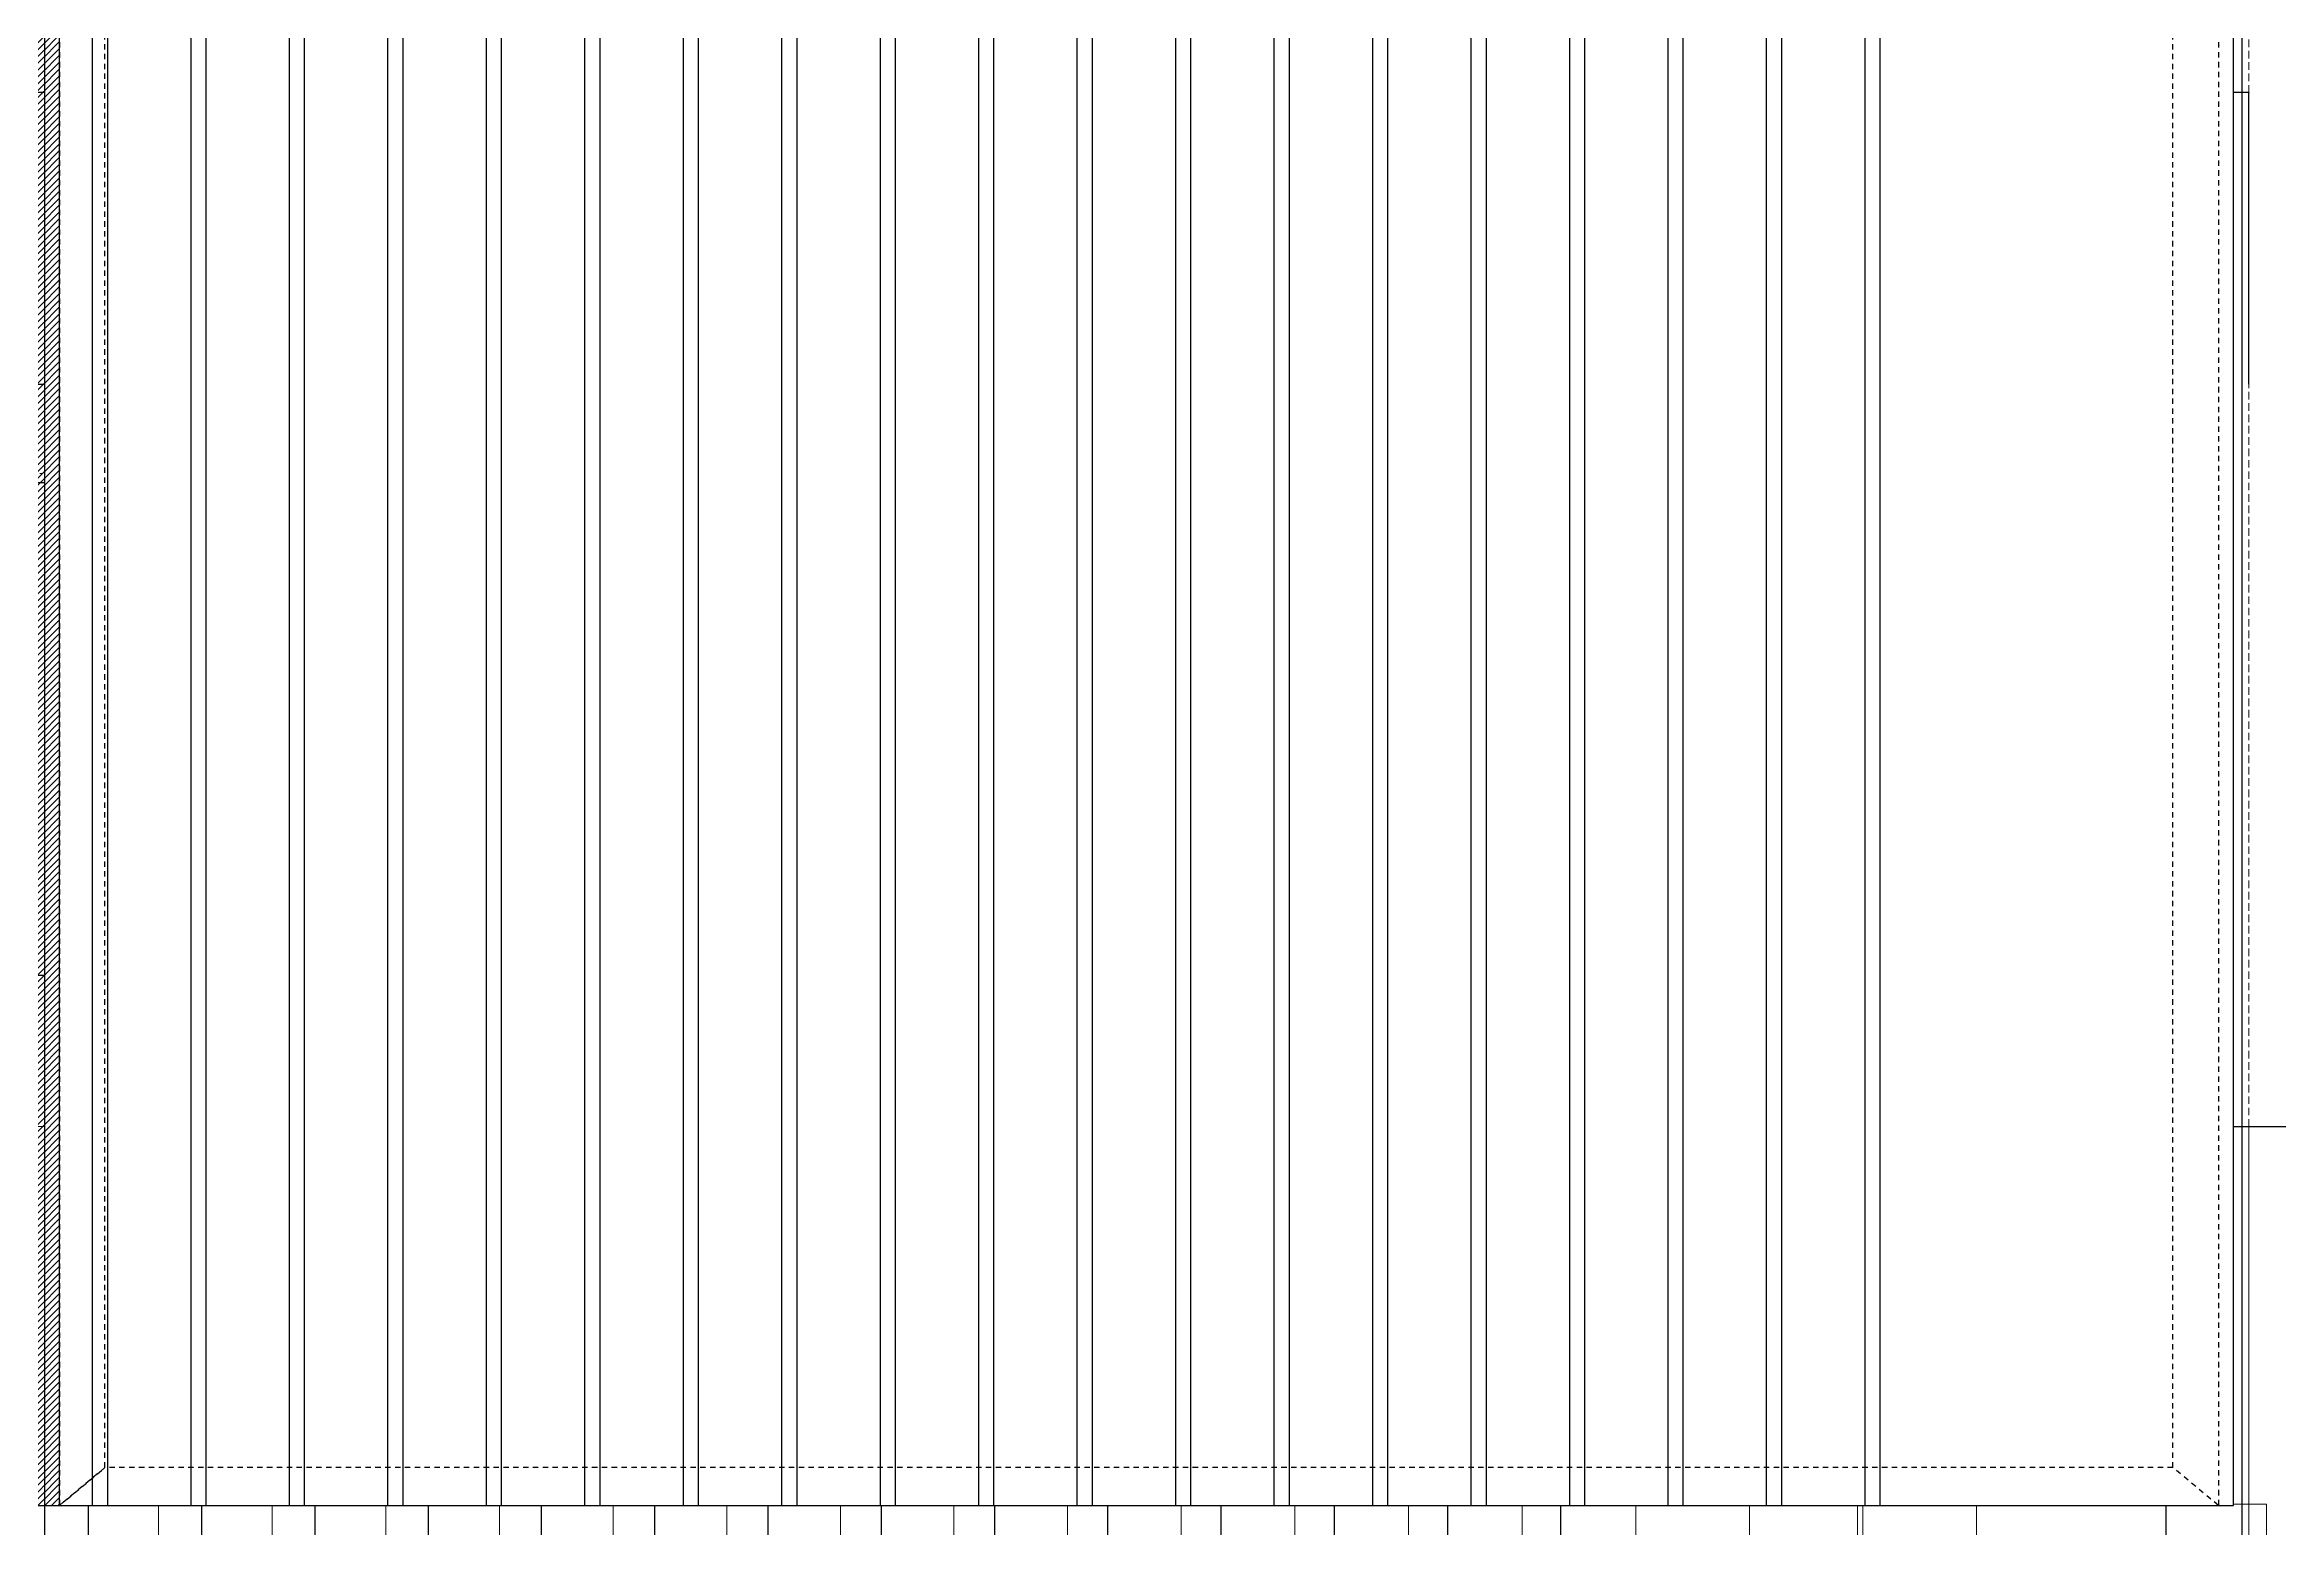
# Model space of a CAD drawing. Header units: millimetres. Extents: x 663313 to 1226001, y 1431724 to 1620898.
# Drawn here: x 806207 to 807682, y 1513690 to 1514669 of the extents above; entities that cross this region are included whole.
import ezdxf

# ---------------------------------------------------------------- set-up
doc = ezdxf.new("R2010")
doc.units = ezdxf.units.MM
for name, pattern in [('CENTER', [50.8, 31.75, -6.35, 6.35, -6.35]), ('DPA_Grid _ Level 100', [1000, 550, -160, 130, -160]), ('HIDDEN', [0.375, 0.25, -0.125]), ('TA_GL_000.70000', [1.925, 0.7, -0.175, 0.175, -0.175, 0.7]), ('TA_HL_001.00000', [6.5, 3.55, -2.95]), ('XKITLINE00', [0]), ('XKITLINE02', [4, 2, -2])]:
    doc.linetypes.add(name, pattern=pattern)
doc.layers.get('Defpoints').update_dxf_attribs({"color": 140})
doc.layers.add('000 - 0_HIDE_OBJ_FRAMING_DEF_SUB', color=1, linetype='Continuous', plot=False)
for name, color, linetype in [('000 - 0_SYM_DWG_GRIDLINE_MAIN_COLOR_251', 251, 'Continuous'), ('000 - CONCRETE_EX_BUILDING_MAIN_COLOR_1', 1, 'Continuous'), ('000 - GRID', 251, 'CENTER'), ('010 - ASPG_EXTR_MAIN_COLOR_2', 2, 'Continuous'), ('010 - ASPG_EXTR_WIPEOUT_', 250, 'Continuous'), ('010 - ASPG_FRAMING_MAIN_COLOR_1', 1, 'Continuous'), ('010 - ASPG_FRAMING_SUB_COLOR_2', 1, 'Continuous'), ('DIM', 1, 'Continuous')]:
    doc.layers.add(name, color=color, linetype=linetype)
doc.layers.add('000_AREA_ASPG_AREA_HATCH_', color=7, linetype='Continuous', true_color=0xff8700, plot=False)
doc.layers.add('000_AREA_ASPG_AREA_MAIN_COLOR_1', color=7, linetype='Continuous', true_color=0xff8700, plot=False)
for name, color, linetype, lineweight in [('A-FLOR-E', 2, 'Continuous', 9), ('A-GENM', 29, 'Continuous', 9), ('Bolt', 7, 'Continuous', 0), ('Part', 2, 'Continuous', 0)]:
    doc.layers.add(name, color=color, linetype=linetype, lineweight=lineweight)
doc.styles.add('Arial', font='arial.ttf')
doc.styles.add('TA', font='', dxfattribs={"height": 4.5})
doc.styles.get('TA').set_extended_font_data('Cordia New')
doc.dimstyles.new('Dim - 40 - End', dxfattribs={"dimscale": 0.04, "dimtxt": 3, "dimasz": 1, "dimexe": 0, "dimexo": 2.5, "dimgap": 1.5, "dimtad": 1, "dimdec": 0, "dimlfac": 1000, "dimzin": 1, "dimdsep": 46, "dimtxsty": 'Arial', "dimblk": 'END', "dimcen": 0.09, "dimclrd": 1, "dimclre": 49, "dimclrt": 3, "dimadec": 0, "dimazin": 0, "dimtfac": 1, "dimtdec": 0, "dimtix": 1, "dimtofl": 0, "dimtmove": 2, "dimatfit": 3, "dimfxl": 1, "dimtfill": 1, "dimtfillclr": 256, "dimtolj": 1, "dimtzin": 0, "dimarcsym": 0})

# ---------------------------------------------------------------- blocks, each defined once
blk = doc.blocks.new('*U4807')
at = {"layer": '000 - 0_SYM_DWG_GRIDLINE_MAIN_COLOR_251', "color": 0, "linetype": 'ByBlock', "ltscale": 5}
blk.add_line((12, 0), (-308, 0), dxfattribs=at)
at = {"style": 'TA', "flags": 1}
blk.add_attdef('LOCATION', (6, -6), '', height=4.5, rotation=270, dxfattribs=at)
blk = doc.blocks.new('W-1-PP18-ST_ENT4_REV00_20260602-143416_ELEVATION_1_DIMS')
at = {"layer": '000 - GRID', "linetype": 'TA_GL_000.70000', "xscale": 50, "yscale": 50, "zscale": 50, "rotation": 180}
blk.add_blockref('*U4807', (0, 106350), dxfattribs=at)
blk = doc.blocks.new('*A2772264')
at = {"layer": 'Part', "linetype": 'XKITLINE00', "lineweight": 0}
for p, q in [((265.875752, -44.216541), (265.875759, -44.216541)), ((265.875759, -44.216541), (268.075759, -44.216541)), ((265.875759, -44.316541), (265.875759, -44.216541)), ((268.075752, -44.216541), (268.075759, -44.216541)), ((268.075759, -44.216541), (268.075759, -44.316541)), ((265.875752, -44.316541), (265.875759, -44.316541)), ((268.075759, -44.316541), (265.875759, -44.316541)), ((268.075752, -44.316541), (268.075759, -44.316541))]:
    blk.add_line(p, q, dxfattribs=at)
at = {"layer": 'Part', "linetype": 'XKITLINE02', "lineweight": 0}
for p, q in [((265.875752, -44.216541), (265.875752, -44.316541)), ((268.075752, -44.216541), (268.075752, -44.316541))]:
    blk.add_line(p, q, dxfattribs=at)
blk = doc.blocks.new('*A2773265')
at = {"layer": 'Part', "linetype": 'XKITLINE02', "lineweight": 0}
for p, q in [((267.005754, -43.616541), (267.055757, -43.616541)), ((267.005754, -44.216541), (267.005754, -43.616541)), ((267.005757, -43.616541), (267.005757, -44.116541)), ((267.055754, -44.166541), (267.055754, -43.616541)), ((267.055757, -43.616541), (267.055757, -44.116541)), ((267.005754, -44.216541), (267.605757, -44.216541)), ((267.605754, -44.216541), (267.605754, -44.166541))]:
    blk.add_line(p, q, dxfattribs=at)
at = {"layer": 'Part', "linetype": 'XKITLINE00', "lineweight": 0}
for p, q in [((267.005757, -44.116541), (267.005757, -44.216541)), ((267.605757, -44.166541), (267.055754, -44.166541)), ((267.055757, -44.116541), (267.055757, -44.166541)), ((267.605757, -44.216541), (267.605757, -44.166541))]:
    blk.add_line(p, q, dxfattribs=at)
blk = doc.blocks.new('*A2775267')
at = {"layer": 'Bolt', "linetype": 'XKITLINE02', "lineweight": 0}
for p, q in [((267.055755, -43.746541), (267.005755, -43.746541)), ((267.134955, -43.916541), (266.705755, -43.916541)), ((267.005755, -43.846541), (266.945755, -43.846541)), ((267.005756, -43.986541), (266.945756, -43.986541)), ((267.055756, -44.086541), (267.005756, -44.086541))]:
    blk.add_line(p, q, dxfattribs=at)
blk = doc.blocks.new('*A2776268')
at = {"layer": 'Bolt'}
for points in [[(266.006, -44.317), (266.006, -44.217), (266.146, -44.217), (266.146, -44.317)], [(267.806, -44.317), (267.806, -44.217), (267.946, -44.217), (267.946, -44.317)]]:
    blk.add_hatch(color=256, dxfattribs=at).paths.add_polyline_path(points, flags=17)
at = {"layer": 'Bolt', "linetype": 'XKITLINE00', "lineweight": 0}
for p, q in [((266.006, -44.217), (266.006, -44.317)), ((266.076, -44.217), (266.076, -44.317)), ((266.146, -44.217), (266.146, -44.317)), ((267.806, -44.217), (267.806, -44.317)), ((267.876, -44.217), (267.876, -44.317)), ((267.946, -44.217), (267.946, -44.317))]:
    blk.add_line(p, q, dxfattribs=at)
blk = doc.blocks.new('*A2777269')
at = {"layer": 'Part', "linetype": 'XKITLINE00', "lineweight": 0}
for p, q in [((266.945758, -40.326541), (267.005763, -40.326541)), ((266.945763, -40.626541), (266.945763, -40.326541)), ((267.005758, -40.326541), (267.005763, -40.326541)), ((267.005763, -40.326541), (267.005763, -40.626541)), ((266.945759, -41.326541), (266.945763, -40.626541)), ((267.005763, -40.626541), (266.945763, -40.626541)), ((267.005763, -40.626541), (267.005759, -41.326541)), ((266.945758, -41.326541), (267.005759, -41.326541)), ((267.005759, -41.326541), (267.005758, -41.326541))]:
    blk.add_line(p, q, dxfattribs=at)
at = {"layer": 'Part', "linetype": 'XKITLINE02', "lineweight": 0}
for p, q in [((266.945763, -40.326541), (266.945758, -40.326541)), ((266.945758, -40.326541), (266.945758, -41.326541)), ((267.005758, -41.326541), (267.005758, -40.326541)), ((266.945759, -41.326541), (266.945758, -41.326541))]:
    blk.add_line(p, q, dxfattribs=at)
blk = doc.blocks.new('*A2778270')
at = {"layer": 'Part', "linetype": 'XKITLINE02', "lineweight": 0}
for p, q in [((266.475758, -40.266541), (267.475763, -40.266541)), ((266.475758, -40.326541), (266.475758, -40.266541)), ((267.475758, -40.266541), (267.475758, -40.326541))]:
    blk.add_line(p, q, dxfattribs=at)
at = {"layer": 'Part', "linetype": 'XKITLINE00', "lineweight": 0}
for p, q in [((266.475763, -40.326541), (266.475763, -40.266541)), ((267.475763, -40.326541), (267.475763, -40.266541)), ((267.475763, -40.326541), (266.475758, -40.326541)), ((267.475758, -40.326541), (267.475763, -40.326541))]:
    blk.add_line(p, q, dxfattribs=at)
blk = doc.blocks.new('*A2779271')
at = {"layer": 'Bolt'}
for points in [[(266.606, -40.267), (266.606, -40.207), (266.746, -40.207), (266.746, -40.267)], [(266.606, -40.327), (266.606, -40.267), (266.746, -40.267), (266.746, -40.327)], [(267.206, -40.267), (267.206, -40.207), (267.346, -40.207), (267.346, -40.267)], [(267.206, -40.327), (267.206, -40.267), (267.346, -40.267), (267.346, -40.327)]]:
    blk.add_hatch(color=256, dxfattribs=at).paths.add_polyline_path(points, flags=17)
at = {"layer": 'Bolt', "linetype": 'XKITLINE00', "lineweight": 0}
for p, q in [((266.676, -40.406), (266.676, -39.977)), ((267.276, -40.406), (267.276, -39.977)), ((266.606, -40.267), (266.606, -40.207)), ((266.606, -40.327), (266.606, -40.267)), ((266.746, -40.267), (266.746, -40.207)), ((266.746, -40.327), (266.746, -40.267)), ((267.206, -40.267), (267.206, -40.207)), ((267.206, -40.327), (267.206, -40.267)), ((267.346, -40.267), (267.346, -40.207)), ((267.346, -40.327), (267.346, -40.267))]:
    blk.add_line(p, q, dxfattribs=at)
blk = doc.blocks.new('cano')
at = {"layer": '000 - CONCRETE_EX_BUILDING_MAIN_COLOR_1', "linetype": 'XKITLINE00', "lineweight": 0}
for p, q in [((663610.4459, 1524720.8015), (663610.4459, 1524720.8015)), ((663610.4459, 1524720.8015), (663610.7159, 1524720.8015)), ((663610.4459, 1524720.8015), (663610.4459, 1524720.6321)), ((663610.7159, 1524720.8015), (663610.7159, 1524720.5941))]:
    blk.add_line(p, q, dxfattribs=at)
at = {"layer": '000 - CONCRETE_EX_BUILDING_MAIN_COLOR_1', "linetype": 'XKITLINE02', "lineweight": 0}
for p, q in [((663610.4459, 1524720.2515), (663610.4459, 1524720.8015)), ((663610.4459, 1524720.8015), (663610.7159, 1524720.8015)), ((663610.4459, 1524720.5315), (663610.4459, 1524720.8015)), ((663610.4459, 1524720.5315), (663610.4459, 1524720.8015)), ((663610.7159, 1524720.8015), (663610.7159, 1524720.2515)), ((663610.7159, 1524720.8015), (663610.7159, 1524720.5315))]:
    blk.add_line(p, q, dxfattribs=at)
blk = doc.blocks.new('GM_Louver Grill Vertical Z1 - Z Profile-V42-ENT 4 ELE-1 sheet')
at = {"layer": 'A-GENM'}
blk.add_line((1800304.2, 105898.4), (1800304.2, 110050), dxfattribs=at)
blk = doc.blocks.new('2')
at = {"color": 1}
for p, q in [((1803529.2, 105902.3), (1803529.2, 110050)), ((1804929.2, 110000), (1804929.2, 105902.3))]:
    blk.add_line(p, q, dxfattribs=at)
blk.add_lwpolyline([(1803479.2, 110050), (1804979.2, 110050), (1804979.2, 105902.3), (1803479.2, 105902.3)], close=True, dxfattribs=at)
at = {"layer": 'A-GENM'}
for p in [(3300, 0), (3375, 0), (3450, 0), (3525, 0), (3600, 0), (3675, 0), (3750, 0), (3825, 0), (3900, 0), (3975, 0), (4050, 0), (4125, 0), (4200, 0), (4275, 0), (4350, 0), (4425, 0), (4500, 0)]:
    blk.add_blockref('GM_Louver Grill Vertical Z1 - Z Profile-V42-ENT 4 ELE-1 sheet', p, dxfattribs=at)
blk = doc.blocks.new('END')
at = {"color": 1}
for p, q in [((2, 0), (-2, 0)), ((0, 2), (0, -2))]:
    blk.add_line(p, q, dxfattribs=at)
at = {"color": 3}
blk.add_line((-1, -1), (1, 1), dxfattribs=at)
blk = doc.blocks.new('*D4497')
at = {"layer": '000 - 0_HIDE_OBJ_FRAMING_DEF_SUB', "color": 49, "lineweight": -2, "transparency": 16777216}
for p, q in [((5105, 106840.1), (5105, 107032.7)), ((7780, 106840.1), (7780, 107032.7))]:
    blk.add_line(p, q, dxfattribs=at)
at = {"layer": '000 - 0_HIDE_OBJ_FRAMING_DEF_SUB', "color": 1, "lineweight": -2, "transparency": 16777216}
blk.add_line((5105, 107032.7), (7780, 107032.7), dxfattribs=at)
at = {"layer": 'Defpoints', "color": 0, "transparency": 16777216}
for p in [(7780, 107032.7), (5105, 106840), (7780, 106840)]:
    blk.add_point(p, dxfattribs=at)
at = {"layer": '000 - 0_HIDE_OBJ_FRAMING_DEF_SUB', "color": 1, "lineweight": -2, "transparency": 16777216, "xscale": 0.04, "yscale": 0.04, "zscale": 0.04, "rotation": 180}
blk.add_blockref('END', (5105, 107032.7), dxfattribs=at)
at = {"layer": '000 - 0_HIDE_OBJ_FRAMING_DEF_SUB', "color": 1, "lineweight": -2, "transparency": 16777216, "xscale": 0.04, "yscale": 0.04, "zscale": 0.04}
blk.add_blockref('END', (7780, 107032.7), dxfattribs=at)
at = {"layer": '000 - 0_HIDE_OBJ_FRAMING_DEF_SUB', "color": 3, "transparency": 16777216, "insert": (6442.5, 107032.8), "char_height": 0.12, "attachment_point": 5, "style": 'Arial', "bg_fill": 3, "box_fill_scale": 1.1, "bg_fill_color": 256, "bg_fill_true_color": 13158600, "bg_fill_transparency": 0}
blk.add_mtext('\\A1;2675000', dxfattribs=at)
blk = doc.blocks.new('*D4498')
at = {"layer": '000 - 0_HIDE_OBJ_FRAMING_DEF_SUB', "color": 49, "lineweight": -2, "transparency": 16777216}
for p, q in [((7780, 106840.1), (7780, 107032.7)), ((7805, 106840.1), (7805, 107032.7))]:
    blk.add_line(p, q, dxfattribs=at)
at = {"layer": '000 - 0_HIDE_OBJ_FRAMING_DEF_SUB', "color": 1, "lineweight": -2, "transparency": 16777216}
blk.add_line((7780, 107032.7), (7805, 107032.7), dxfattribs=at)
at = {"layer": 'Defpoints', "color": 0, "transparency": 16777216}
for p in [(7805, 107032.7), (7780, 106840), (7805, 106840)]:
    blk.add_point(p, dxfattribs=at)
at = {"layer": '000 - 0_HIDE_OBJ_FRAMING_DEF_SUB', "color": 1, "lineweight": -2, "transparency": 16777216, "xscale": 0.04, "yscale": 0.04, "zscale": 0.04, "rotation": 180}
blk.add_blockref('END', (7780, 107032.7), dxfattribs=at)
at = {"layer": '000 - 0_HIDE_OBJ_FRAMING_DEF_SUB', "color": 1, "lineweight": -2, "transparency": 16777216, "xscale": 0.04, "yscale": 0.04, "zscale": 0.04}
blk.add_blockref('END', (7805, 107032.7), dxfattribs=at)
at = {"layer": '000 - 0_HIDE_OBJ_FRAMING_DEF_SUB', "color": 3, "transparency": 16777216, "insert": (7792.5, 107032.8), "char_height": 0.12, "attachment_point": 5, "style": 'Arial', "bg_fill": 3, "box_fill_scale": 1.1, "bg_fill_color": 256, "bg_fill_true_color": 13158600, "bg_fill_transparency": 0}
blk.add_mtext('\\A1;25000', dxfattribs=at)
blk = doc.blocks.new('*A2774266')
at = {"layer": 'Part', "linetype": 'XKITLINE02', "lineweight": 0}
for p, q in [((265.675751, -44.516541), (265.875752, -44.316541)), ((268.275751, -44.516541), (268.105752, -44.316541)), ((268.27576, -44.516541), (265.675751, -44.516541))]:
    blk.add_line(p, q, dxfattribs=at)
at = {"layer": 'Part', "linetype": 'XKITLINE00', "lineweight": 0}
for p, q in [((265.67576, -44.516541), (265.875759, -44.316541)), ((265.875752, -44.316541), (265.875759, -44.316541)), ((265.875759, -44.316541), (268.105759, -44.316541)), ((268.105759, -44.316541), (268.27576, -44.516541))]:
    blk.add_line(p, q, dxfattribs=at)
blk = doc.blocks.new('GM_Louver Grill Vertical Z1 - Z Profile-24759718-ENT 4 ELE-1 sheet')
at = {"layer": '000 - 0_HIDE_OBJ_FRAMING_DEF_SUB'}
blk.add_line((1800108.1, 105869), (1800108.1, 108340), dxfattribs=at)
blk = doc.blocks.new('W-1-PP18-ST_ENT4_REV00_20260602-144452_ELEVATION_1_EX')
at = {"layer": '000 - 0_HIDE_OBJ_FRAMING_DEF_SUB', "linetype": 'DPA_Grid _ Level 100'}
blk.add_line((-3849.1978, 106450), (32047.7924, 106450), dxfattribs=at)
at = {"layer": '000 - 0_HIDE_OBJ_FRAMING_DEF_SUB'}
for p in [(-1793728.8623, 0), (-1793654.1096, 0), (-1793579.357, 0), (-1793504.6044, 0), (-1793429.8517, 0), (-1793355.0991, 0), (-1793280.3465, 0), (-1793205.5939, 0), (-1793130.8412, 0), (-1793056.0886, 0), (-1792981.336, 0), (-1792906.5833, 0), (-1792831.8307, 0), (-1792757.0781, 0)]:
    blk.add_blockref('GM_Louver Grill Vertical Z1 - Z Profile-24759718-ENT 4 ELE-1 sheet', p, dxfattribs=at)
blk = doc.blocks.new('*U5253')
blk.add_wipeout([(50, 0), (1495, 0), (1495, 3950), (50, 3950)]).dxf.layer = '010 - ASPG_EXTR_WIPEOUT_'
at = {"layer": '010 - ASPG_EXTR_MAIN_COLOR_2'}
for points in [[(81.6, 0), (91.8, 0), (91.8, 3950), (81.6, 3950)], [(146.6, 0), (156.8, 0), (156.8, 3950), (146.6, 3950)], [(211.6, 0), (221.8, 0), (221.8, 3950), (211.6, 3950)], [(276.6, 0), (286.8, 0), (286.8, 3950), (276.6, 3950)], [(341.6, 0), (351.8, 0), (351.8, 3950), (341.6, 3950)], [(406.6, 0), (416.8, 0), (416.8, 3950), (406.6, 3950)], [(471.6, 0), (481.8, 0), (481.8, 3950), (471.6, 3950)], [(536.6, 0), (546.8, 0), (546.8, 3950), (536.6, 3950)], [(601.6, 0), (611.8, 0), (611.8, 3950), (601.6, 3950)], [(666.6, 0), (676.8, 0), (676.8, 3950), (666.6, 3950)], [(731.6, 0), (741.8, 0), (741.8, 3950), (731.6, 3950)], [(796.6, 0), (806.8, 0), (806.8, 3950), (796.6, 3950)], [(861.6, 0), (871.8, 0), (871.8, 3950), (861.6, 3950)], [(926.6, 0), (936.8, 0), (936.8, 3950), (926.6, 3950)], [(991.6, 0), (1001.8, 0), (1001.8, 3950), (991.6, 3950)], [(1056.6, 0), (1066.8, 0), (1066.8, 3950), (1056.6, 3950)], [(1121.6, 0), (1131.8, 0), (1131.8, 3950), (1121.6, 3950)], [(1186.6, 0), (1196.8, 0), (1196.8, 3950), (1186.6, 3950)], [(1251.6, 0), (1261.8, 0), (1261.8, 3950), (1251.6, 3950)]]:
    blk.add_lwpolyline(points, close=True, dxfattribs=at)
at = {"layer": '010 - ASPG_FRAMING_SUB_COLOR_2'}
blk.add_lwpolyline([(50, 0), (1495, 0), (1495, 3950), (50, 3950)], close=True, dxfattribs=at)
blk = doc.blocks.new('*U5339')
at = {"layer": '010 - ASPG_FRAMING_MAIN_COLOR_1', "linetype": 'ByBlock'}
for points in [[(0, 0), (0, 1425), (25, 1395), (25, 30), (0, 0)], [(1316.7, 1425), (0, 1425), (25, 1395), (1291.7, 1395)], [(1316.7, 0), (1316.7, 1425), (1291.7, 1395), (1291.7, 30), (1316.7, 0)], [(25, 30), (1291.7, 30), (1316.7, 0), (0, 0), (25, 30)]]:
    blk.add_lwpolyline(points, close=True, dxfattribs=at)
blk = doc.blocks.new('*U5415')
at = {"layer": '000_AREA_ASPG_AREA_HATCH_', "transparency": 33554539}
h = blk.add_hatch(dxfattribs=at)
h.set_pattern_fill('ANSI31', color=256)
h.set_pattern_definition([(45, (-24.4354, 3924.1105), (-2.245064, 2.245064), [])])
h.paths.add_polyline_path([(-60, 0), (60, 0), (60, 3950), (-60, 3950)])
at = {"layer": '000_AREA_ASPG_AREA_MAIN_COLOR_1'}
blk.add_lwpolyline([(-60, 0), (60, 0), (60, 3950), (-60, 3950)], close=True, dxfattribs=at)
blk = doc.blocks.new('W-1-PP18-ST_ENT4_REV00_20260602-144432_ELEVATION_1_ST')
at = {"layer": 'A-FLOR-E', "color": 1, "linetype": 'HIDDEN', "ltscale": 20}
blk.add_lwpolyline([(7805, 106350), (7805, 109850), (8105.0011, 109850), (8105, 106350)], close=True, dxfattribs=at)
at = {"layer": 'DIM', "color": 2}
blk.add_lwpolyline([(5106.9995, 106840), (7780, 106840), (7780, 106775), (5106.9995, 106775)], close=True, dxfattribs=at)
at = {"layer": 'Part', "linetype": 'HIDDEN', "lineweight": 0, "ltscale": 5}
for p, q in [((7527.0008, 108100), (7527.0008, 106390)), ((7533.0004, 108100), (7533.0004, 106390))]:
    blk.add_line(p, q, dxfattribs=at)
at = {"layer": 'Part', "linetype": 'XKITLINE02', "lineweight": 0}
for p, q in [((5106.9995, 106781), (7780, 106781)), ((7480.0004, 106390), (7480.0009, 106390))]:
    blk.add_line(p, q, dxfattribs=at)
at = {"layer": 'Part', "linetype": 'XKITLINE00', "lineweight": 0}
for points in [[(7805, 106350), (1759.9995, 106350), (1759.9995, 105400), (7805, 105400)], [(13399.9994, 106350), (7805, 106350), (7805, 105400), (13399.9994, 105400), (13399.9994, 106349.9999)]]:
    blk.add_lwpolyline(points, dxfattribs=at)
blk.add_blockref('2', (-1797178.8102, 0))
at = {"lineweight": 0, "xscale": 100, "yscale": 100, "zscale": 100}
for name, p in [('*A2779271', (-19167.5756, 110801.6541)), ('*A2778270', (-19167.5756, 110801.6541)), ('*A2777269', (-19167.5756, 110801.6541)), ('*A2773265', (-19167.5756, 110801.6541)), ('*A2775267', (-19167.5756, 110801.6541)), ('*A2775267', (-19167.5749, 110801.6541)), ('*A2772264', (-19167.5756, 110801.6541)), ('*A2776268', (-19167.5756, 110801.6541)), ('*A2774266', (-19169.0756, 110801.6541))]:
    blk.add_blockref(name, p, dxfattribs=at)
at = {"layer": '000 - CONCRETE_EX_BUILDING_MAIN_COLOR_1', "xscale": 1000, "yscale": 1000, "zscale": 1000}
blk.add_blockref('cano', (-663602899.2015, -1524614700.683), dxfattribs=at)
at = {"layer": '000 - 0_HIDE_OBJ_FRAMING_DEF_SUB', "color": 1}
dim = blk.add_linear_dim(base=(7780, 107032.65769), p1=(5104.99954, 106840), p2=(7780, 106840), dimstyle='Dim - 40 - End', dxfattribs=at)
dim.commit()
dim.dimension.update_dxf_attribs({"geometry": '*D4497', "text_midpoint": (6442.49977, 107032.77896)})
at = {"layer": 'Part', "linetype": 'XKITLINE00', "lineweight": 0}
blk.add_lwpolyline([(7480.0004, 108100), (7480.0009, 106390), (7580.0009, 106390), (7580.0005, 108100)], close=True, dxfattribs=at)
at = {"layer": '000 - 0_HIDE_OBJ_FRAMING_DEF_SUB', "color": 1}
dim = blk.add_linear_dim(base=(7805, 107032.6577), p1=(7780, 106840), p2=(7805, 106840), dimstyle='Dim - 40 - End', dxfattribs=at)
dim.commit()
dim.dimension.update_dxf_attribs({"geometry": '*D4498', "text_midpoint": (7792.5, 107032.779)})

msp = doc.modelspace()

# ---------------------------------------------------------------- block references
msp.add_blockref('W-1-PP18-ST_ENT4_REV00_20260602-143416_ELEVATION_1_DIMS', (799856.9923, 1407605.0011))

# ---------------------------------------------------------------- next in the draw order: block references
msp.add_blockref('W-1-PP18-ST_ENT4_REV00_20260602-144432_ELEVATION_1_ST', (799856.9923, 1407605.0011))

# ---------------------------------------------------------------- next in the draw order: block references
msp.add_blockref('W-1-PP18-ST_ENT4_REV00_20260602-144452_ELEVATION_1_EX', (799856.9923, 1407605.0011))

# ---------------------------------------------------------------- next in the draw order: block references
msp.add_blockref('*U5253', (806156.9923, 1513705.0011))

# ---------------------------------------------------------------- next in the draw order: block references
msp.add_blockref('*U5415', (806156.9923, 1513705.0011))
at = {"linetype": 'TA_HL_001.00000', "yscale": -1, "rotation": 90}
msp.add_blockref('*U5339', (806216.9923, 1513705.0011), dxfattribs=at)

doc.saveas('drawing.dxf')
